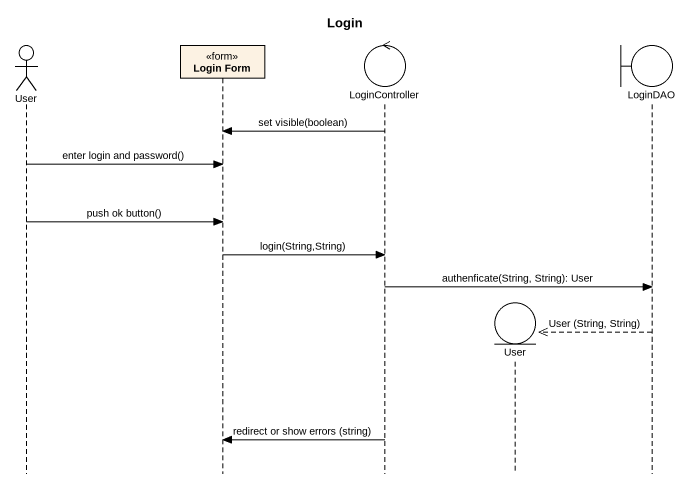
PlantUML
@startuml
title Login
hide footbox
actor User
participant "Login Form" as Login_Form <<form>>
control LoginController
entity "User" as User_2
boundary LoginDAO

LoginController -> Login_Form : set visible(boolean)
User -> Login_Form : enter login and password()
User -> Login_Form : push ok button()
Login_Form -> LoginController : login(String,String)
LoginController -> LoginDAO : authenficate(String, String): User
LoginDAO -->> User_2 ** : User (String, String)
LoginController -> Login_Form : redirect or show errors (string)
@enduml
